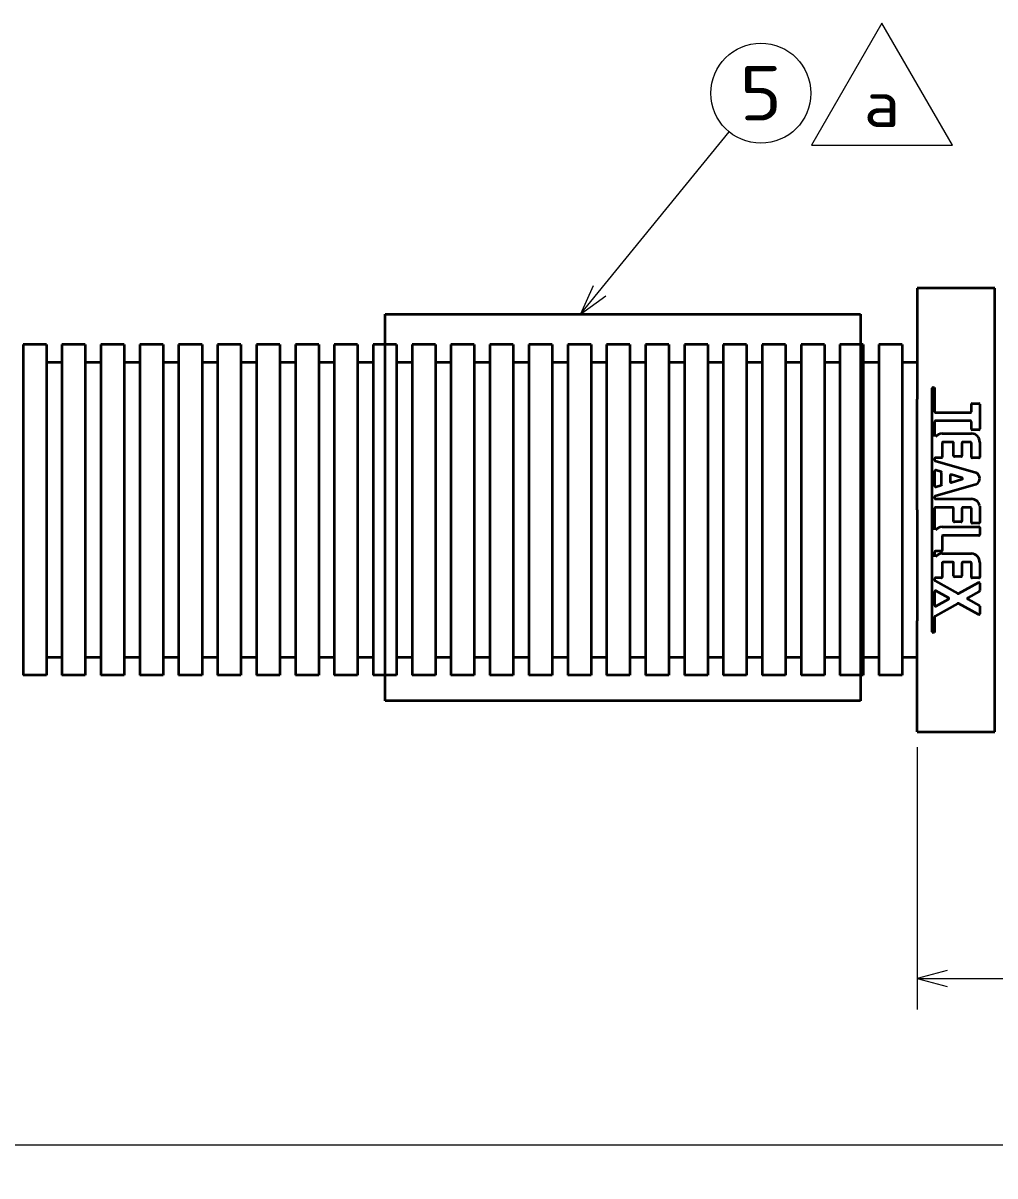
# Model space of a CAD drawing. Extents: x 23 to 472, y 3 to 294.
# Drawn here: x 220.9 to 283.4, y 169.5 to 243.6 of the extents above; entities that cross this region are included whole.
import ezdxf
from ezdxf.enums import TextEntityAlignment as Align

# ---------------------------------------------------------------- set-up
doc = ezdxf.new("R2010")
doc.units = 0
doc.layers.get('0').update_dxf_attribs({"lineweight": 13})
doc.styles.get("Standard").update_dxf_attribs({"font": 'isocp.shx'})
doc.dimstyles.get("Standard").update_dxf_attribs({"dimtxt": 2.5, "dimasz": 2.5, "dimexe": 1.25, "dimexo": 0.625, "dimtad": 1, "dimcen": 2.5, "dimadec": 0, "dimazin": 0, "dimtfac": 1, "dimtmove": 0, "dimatfit": 0, "dimfxl": 0, "dimarcsym": 0})

# ---------------------------------------------------------------- blocks, each defined once
blk = doc.blocks.new('*D')
at = {"color": 7, "lineweight": 13}
for p, q in [((369.263, 239.553), (395.349, 194.212)), ((363.234, 234.837), (397.923, 198.622))]:
    blk.add_line(p, q, dxfattribs=at)
at = {"color": 34, "lineweight": 13, "ltscale": 0.415699}
blk.add_line((121.028, 197.011), (121.028, 180.383), dxfattribs=at)
at = {"color": 34, "lineweight": 13, "ltscale": 0.421525}
blk.add_line((278.401, 197.011), (278.401, 180.15), dxfattribs=at)
at = {"color": 34, "lineweight": 13}
for p, q in [((45.716, 194.074), (45.716, 169.46)), ((353.941, 194.074), (353.941, 169.46)), ((45.716, 182.383), (121.028, 182.383)), ((278.401, 182.15), (353.941, 182.15)), ((45.716, 171.46), (353.941, 171.46))]:
    blk.add_line(p, q, dxfattribs=at)
at = {"color": 34, "lineweight": 13, "ltscale": 0.342256}
blk.add_line((45.716, 194.074), (45.716, 180.383), dxfattribs=at)
at = {"color": 34, "lineweight": 13, "ltscale": 0.348082}
blk.add_line((353.941, 194.074), (353.941, 180.15), dxfattribs=at)
at = {"color": 7, "lineweight": 13}
for points in [[(376.315, 228.334), (374.903, 229.751), (375.418, 227.818)], [(374.039, 224.304), (372.329, 225.341), (373.292, 223.588)], [(396.213, 199.659), (397.923, 198.622), (396.96, 200.375)], [(393.937, 195.629), (395.349, 194.212), (394.834, 196.145)]]:
    blk.add_lwpolyline(points, dxfattribs=at)
at = {"color": 34, "lineweight": 13}
for points in [[(47.647, 182.901), (45.716, 182.383), (47.647, 181.866)], [(119.096, 181.866), (121.028, 182.383), (119.096, 182.901)], [(280.332, 182.668), (278.401, 182.15), (280.332, 181.633)], [(352.01, 181.633), (353.941, 182.15), (352.01, 182.668)], [(47.647, 171.978), (45.716, 171.46), (47.647, 170.943)], [(352.01, 170.943), (353.941, 171.46), (352.01, 171.978)]]:
    blk.add_lwpolyline(points, dxfattribs=at)
at = {"color": 7, "lineweight": 13}
for s, rotation, p, p2 in [('%%c', 299.91295, (370.13, 240.052), (371.377, 237.885)), ('82', 299.91295, (371.875, 237.018), (374.062, 233.217)), ('%%c', 313.76692, (363.956, 235.528), (365.685, 233.723)), ('74', 313.76692, (366.377, 233.001), (369.41, 229.834))]:
    blk.add_text(s, height=2.5, rotation=rotation, dxfattribs=at).set_placement(p, p2, align=Align.FIT)
at = {"color": 34, "lineweight": 13}
for s, height, p, p2 in [('155', 3.5, (74.21, 183.383), (83.768, 183.383)), ('/[6.3]', 3.5, (93.533, 183.383), (107.906, 183.383)), ('/[6.3]', 3.5, (326.333, 183.15), (340.705, 183.15)), ('%%p50', 2.45, (85.868, 183.908), (92.533, 183.908)), ('155', 3.5, (307.009, 183.15), (316.567, 183.15)), ('%%p50', 2.45, (318.667, 183.675), (325.333, 183.675)), ('"L"', 3.5, (194.441, 172.46), (202.031, 172.46)), ('%%p50', 2.45, (204.131, 172.985), (210.797, 172.985))]:
    blk.add_text(s, height=height, dxfattribs=at).set_placement(p, p2, align=Align.FIT)
blk = doc.blocks.new('BLOCK4514')
at = {"color": 7, "lineweight": 13}
blk.add_lwpolyline([(-147.07, 46.9), (-128.95, 46.9), (-138.01, 62.59)], close=True, dxfattribs=at)
blk.add_text('a', height=6, dxfattribs=at).set_placement((-140.34, 49.22), (-135.68, 49.22), align=Align.FIT)
blk = doc.blocks.new('BLOCK4530')
at = {"color": 7, "lineweight": 13}
blk.add_line((-176.76, 25.17), (-157.64, 48.59), dxfattribs=at)
blk.add_lwpolyline([(-175.12, 28.82), (-176.76, 25.17), (-173.51, 27.51)], dxfattribs=at)
blk.add_circle((-153.57, 53.57), 6.43, dxfattribs=at)
blk.add_text('5', height=7, dxfattribs=at).set_placement((-156.29, 50.07), (-150.85, 50.07), align=Align.FIT)
blk = doc.blocks.new('BLOCK4531')
at = {"color": 7, "lineweight": 35, "ltscale": 0.25}
for p, q in [((-123.48, 28.5), (-133.48, 28.5)), ((-133.48, -28.5), (-123.48, -28.5))]:
    blk.add_line(p, q, dxfattribs=at)
at = {"color": 7, "lineweight": 35, "ltscale": 0.35625}
for p, q in [((-133.48, 28.5), (-133.48, 14.25)), ((-123.48, 14.25), (-123.48, 28.5)), ((-133.48, 0), (-133.48, 14.25)), ((-123.48, 0), (-123.48, 14.25)), ((-133.48, 0), (-133.48, -14.25)), ((-133.48, -28.5), (-133.48, -14.25))]:
    blk.add_line(p, q, dxfattribs=at)
at = {"color": 7, "lineweight": 35, "ltscale": 0.276555}
for p, q in [((-248.4, 21.25), (-248.4, 10.19)), ((-245.4, 21.25), (-245.4, 10.19)), ((-243.4, 21.25), (-243.4, 10.19)), ((-240.4, 21.25), (-240.4, 10.19)), ((-238.4, 21.25), (-238.4, 10.19)), ((-235.4, 21.25), (-235.4, 10.19)), ((-233.4, 21.25), (-233.4, 10.19)), ((-230.4, 21.25), (-230.4, 10.19)), ((-228.4, 21.25), (-228.4, 10.19)), ((-225.4, 21.25), (-225.4, 10.19)), ((-223.4, 21.25), (-223.4, 10.19)), ((-220.4, 21.25), (-220.4, 10.19)), ((-218.4, 21.25), (-218.4, 10.19)), ((-215.4, 21.25), (-215.4, 10.19)), ((-213.4, 21.25), (-213.4, 10.19)), ((-210.4, 21.25), (-210.4, 10.19)), ((-208.4, 21.25), (-208.4, 10.19)), ((-205.4, 21.25), (-205.4, 10.19)), ((-203.4, 21.25), (-203.4, 10.19)), ((-200.4, 21.25), (-200.4, 10.19)), ((-198.4, 21.25), (-198.4, 10.19)), ((-195.4, 21.25), (-195.4, 10.19)), ((-193.4, 21.25), (-193.4, 10.19)), ((-190.4, 21.25), (-190.4, 10.19)), ((-188.4, 21.25), (-188.4, 10.19)), ((-185.4, 21.25), (-185.4, 10.19)), ((-183.4, 21.25), (-183.4, 10.19)), ((-180.4, 21.25), (-180.4, 10.19)), ((-178.4, 21.25), (-178.4, 10.19)), ((-175.4, 21.25), (-175.4, 10.19)), ((-173.4, 21.25), (-173.4, 10.19)), ((-170.4, 21.25), (-170.4, 10.19)), ((-168.4, 21.25), (-168.4, 10.19)), ((-165.4, 21.25), (-165.4, 10.19)), ((-163.4, 21.25), (-163.4, 10.19)), ((-160.4, 21.25), (-160.4, 10.19)), ((-158.4, 21.25), (-158.4, 10.19)), ((-155.4, 21.25), (-155.4, 10.19)), ((-153.4, 21.25), (-153.4, 10.19)), ((-150.4, 21.25), (-150.4, 10.19)), ((-148.4, 21.25), (-148.4, 10.19)), ((-145.4, 21.25), (-145.4, 10.19)), ((-143.4, 21.25), (-143.4, 10.19)), ((-140.4, 21.25), (-140.4, 10.19)), ((-138.4, 21.25), (-138.4, 10.19)), ((-135.4, 21.25), (-135.4, 10.19))]:
    blk.add_line(p, q, dxfattribs=at)
at = {"color": 7, "lineweight": 35, "ltscale": 0.075}
for p, q in [((-245.4, 21.25), (-248.4, 21.25)), ((-240.4, 21.25), (-243.4, 21.25)), ((-235.4, 21.25), (-238.4, 21.25)), ((-230.4, 21.25), (-233.4, 21.25)), ((-225.4, 21.25), (-228.4, 21.25)), ((-220.4, 21.25), (-223.4, 21.25)), ((-215.4, 21.25), (-218.4, 21.25)), ((-210.4, 21.25), (-213.4, 21.25)), ((-205.4, 21.25), (-208.4, 21.25)), ((-200.4, 21.25), (-203.4, 21.25)), ((-195.4, 21.25), (-198.4, 21.25)), ((-190.4, 21.25), (-193.4, 21.25)), ((-185.4, 21.25), (-188.4, 21.25)), ((-180.4, 21.25), (-183.4, 21.25)), ((-175.4, 21.25), (-178.4, 21.25)), ((-170.4, 21.25), (-173.4, 21.25)), ((-165.4, 21.25), (-168.4, 21.25)), ((-160.4, 21.25), (-163.4, 21.25)), ((-155.4, 21.25), (-158.4, 21.25)), ((-150.4, 21.25), (-153.4, 21.25)), ((-145.4, 21.25), (-148.4, 21.25)), ((-140.4, 21.25), (-143.4, 21.25)), ((-135.4, 21.25), (-138.4, 21.25)), ((-245.4, -21.25), (-248.4, -21.25)), ((-240.4, -21.25), (-243.4, -21.25)), ((-235.4, -21.25), (-238.4, -21.25)), ((-230.4, -21.25), (-233.4, -21.25)), ((-225.4, -21.25), (-228.4, -21.25)), ((-220.4, -21.25), (-223.4, -21.25)), ((-215.4, -21.25), (-218.4, -21.25)), ((-210.4, -21.25), (-213.4, -21.25)), ((-205.4, -21.25), (-208.4, -21.25)), ((-200.4, -21.25), (-203.4, -21.25)), ((-195.4, -21.25), (-198.4, -21.25)), ((-190.4, -21.25), (-193.4, -21.25)), ((-185.4, -21.25), (-188.4, -21.25)), ((-180.4, -21.25), (-183.4, -21.25)), ((-175.4, -21.25), (-178.4, -21.25)), ((-170.4, -21.25), (-173.4, -21.25)), ((-165.4, -21.25), (-168.4, -21.25)), ((-160.4, -21.25), (-163.4, -21.25)), ((-155.4, -21.25), (-158.4, -21.25)), ((-150.4, -21.25), (-153.4, -21.25)), ((-145.4, -21.25), (-148.4, -21.25)), ((-140.4, -21.25), (-143.4, -21.25)), ((-135.4, -21.25), (-138.4, -21.25))]:
    blk.add_line(p, q, dxfattribs=at)
at = {"color": 7, "lineweight": 35, "ltscale": 0.05}
for p, q in [((-243.4, 18.95), (-245.4, 18.95)), ((-238.4, 18.95), (-240.4, 18.95)), ((-233.4, 18.95), (-235.4, 18.95)), ((-228.4, 18.95), (-230.4, 18.95)), ((-223.4, 18.95), (-225.4, 18.95)), ((-218.4, 18.95), (-220.4, 18.95)), ((-213.4, 18.95), (-215.4, 18.95)), ((-208.4, 18.95), (-210.4, 18.95)), ((-203.4, 18.95), (-205.4, 18.95)), ((-198.4, 18.95), (-200.4, 18.95)), ((-193.4, 18.95), (-195.4, 18.95)), ((-188.4, 18.95), (-190.4, 18.95)), ((-183.4, 18.95), (-185.4, 18.95)), ((-178.4, 18.95), (-180.4, 18.95)), ((-173.4, 18.95), (-175.4, 18.95)), ((-168.4, 18.95), (-170.4, 18.95)), ((-163.4, 18.95), (-165.4, 18.95)), ((-158.4, 18.95), (-160.4, 18.95)), ((-153.4, 18.95), (-155.4, 18.95)), ((-148.4, 18.95), (-150.4, 18.95)), ((-143.4, 18.95), (-145.4, 18.95)), ((-138.4, 18.95), (-140.4, 18.95)), ((-243.4, -18.95), (-245.4, -18.95)), ((-238.4, -18.95), (-240.4, -18.95)), ((-233.4, -18.95), (-235.4, -18.95)), ((-228.4, -18.95), (-230.4, -18.95)), ((-223.4, -18.95), (-225.4, -18.95)), ((-218.4, -18.95), (-220.4, -18.95)), ((-213.4, -18.95), (-215.4, -18.95)), ((-208.4, -18.95), (-210.4, -18.95)), ((-203.4, -18.95), (-205.4, -18.95)), ((-198.4, -18.95), (-200.4, -18.95)), ((-193.4, -18.95), (-195.4, -18.95)), ((-188.4, -18.95), (-190.4, -18.95)), ((-183.4, -18.95), (-185.4, -18.95)), ((-178.4, -18.95), (-180.4, -18.95)), ((-173.4, -18.95), (-175.4, -18.95)), ((-168.4, -18.95), (-170.4, -18.95)), ((-163.4, -18.95), (-165.4, -18.95)), ((-158.4, -18.95), (-160.4, -18.95)), ((-153.4, -18.95), (-155.4, -18.95)), ((-148.4, -18.95), (-150.4, -18.95)), ((-143.4, -18.95), (-145.4, -18.95)), ((-138.4, -18.95), (-140.4, -18.95))]:
    blk.add_line(p, q, dxfattribs=at)
at = {"color": 7, "lineweight": 35, "ltscale": 0.047972}
for p, q in [((-133.48, 18.95), (-135.4, 18.95)), ((-133.48, -18.95), (-135.4, -18.95))]:
    blk.add_line(p, q, dxfattribs=at)
at = {"color": 7, "lineweight": 35, "ltscale": 0.39117}
for p, q in [((-131.53, 0), (-131.53, 15.65)), ((-131.53, -15.65), (-131.53, 0))]:
    blk.add_line(p, q, dxfattribs=at)
at = {"color": 7, "lineweight": 35, "ltscale": 0.00492}
for p, q in [((-131.42, 15.75), (-131.23, 15.75)), ((-131.23, -15.75), (-131.42, -15.75))]:
    blk.add_line(p, q, dxfattribs=at)
at = {"color": 7, "lineweight": 35, "ltscale": 0.078037}
blk.add_line((-131.23, 15.75), (-131.23, 12.63), dxfattribs=at)
at = {"color": 7, "lineweight": 35, "ltscale": 0.023863}
blk.add_line((-126.51, 12.63), (-126.51, 13.58), dxfattribs=at)
at = {"color": 7, "lineweight": 35, "ltscale": 0.021713}
for p, q in [((-126.41, 13.69), (-125.54, 13.69)), ((-125.54, 10.32), (-126.41, 10.32)), ((-125.54, 6.7), (-126.41, 6.7)), ((-125.54, -1.69), (-126.41, -1.69)), ((-125.54, -8.74), (-126.41, -8.74))]:
    blk.add_line(p, q, dxfattribs=at)
at = {"color": 7, "lineweight": 35, "ltscale": 0.079112}
blk.add_line((-125.44, 13.58), (-125.44, 10.42), dxfattribs=at)
at = {"color": 7, "lineweight": 35, "ltscale": 0.112649}
for p, q in [((-131.12, 12.53), (-126.62, 12.53)), ((-126.62, 11.45), (-131.12, 11.45))]:
    blk.add_line(p, q, dxfattribs=at)
at = {"color": 7, "lineweight": 35, "ltscale": 0.047866}
blk.add_line((-131.23, 11.35), (-131.23, 9.43), dxfattribs=at)
at = {"color": 7, "lineweight": 35, "ltscale": 0.023218}
blk.add_line((-126.51, 10.42), (-126.51, 11.35), dxfattribs=at)
at = {"color": 7, "lineweight": 35}
for p, q in [((-248.4, 10.19), (-248.4, -21.25)), ((-245.4, 10.19), (-245.4, -21.25)), ((-243.4, 10.19), (-243.4, -21.25)), ((-240.4, 10.19), (-240.4, -21.25)), ((-238.4, 10.19), (-238.4, -21.25)), ((-235.4, 10.19), (-235.4, -21.25)), ((-233.4, 10.19), (-233.4, -21.25)), ((-230.4, 10.19), (-230.4, -21.25)), ((-228.4, 10.19), (-228.4, -21.25)), ((-225.4, 10.19), (-225.4, -21.25)), ((-223.4, 10.19), (-223.4, -21.25)), ((-220.4, 10.19), (-220.4, -21.25)), ((-218.4, 10.19), (-218.4, -21.25)), ((-215.4, 10.19), (-215.4, -21.25)), ((-213.4, 10.19), (-213.4, -21.25)), ((-210.4, 10.19), (-210.4, -21.25)), ((-208.4, 10.19), (-208.4, -21.25)), ((-205.4, 10.19), (-205.4, -21.25)), ((-203.4, 10.19), (-203.4, -21.25)), ((-200.4, 10.19), (-200.4, -21.25)), ((-198.4, 10.19), (-198.4, -21.25)), ((-195.4, 10.19), (-195.4, -21.25)), ((-193.4, 10.19), (-193.4, -21.25)), ((-190.4, 10.19), (-190.4, -21.25)), ((-188.4, 10.19), (-188.4, -21.25)), ((-185.4, 10.19), (-185.4, -21.25)), ((-183.4, 10.19), (-183.4, -21.25)), ((-180.4, 10.19), (-180.4, -21.25)), ((-178.4, 10.19), (-178.4, -21.25)), ((-175.4, 10.19), (-175.4, -21.25)), ((-173.4, 10.19), (-173.4, -21.25)), ((-170.4, 10.19), (-170.4, -21.25)), ((-168.4, 10.19), (-168.4, -21.25)), ((-165.4, 10.19), (-165.4, -21.25)), ((-163.4, 10.19), (-163.4, -21.25)), ((-160.4, 10.19), (-160.4, -21.25)), ((-158.4, 10.19), (-158.4, -21.25)), ((-155.4, 10.19), (-155.4, -21.25)), ((-153.4, 10.19), (-153.4, -21.25)), ((-150.4, 10.19), (-150.4, -21.25)), ((-148.4, 10.19), (-148.4, -21.25)), ((-145.4, 10.19), (-145.4, -21.25)), ((-143.4, 10.19), (-143.4, -21.25)), ((-140.4, 10.19), (-140.4, -21.25)), ((-138.4, 10.19), (-138.4, -21.25)), ((-135.4, 10.19), (-135.4, -21.25)), ((-123.48, -28.5), (-123.48, 0))]:
    blk.add_line(p, q, dxfattribs=at)
at = {"color": 7, "lineweight": 35, "ltscale": 0.094313}
for p, q in [((-130.26, 9.83), (-126.49, 9.83)), ((-130.26, -5.61), (-126.49, -5.61))]:
    blk.add_line(p, q, dxfattribs=at)
at = {"color": 7, "lineweight": 35, "ltscale": 0.045575}
for p, q in [((-130.26, 8.63), (-130.26, 6.81)), ((-126.51, 6.81), (-126.51, 8.63)), ((-130.26, -6.81), (-130.26, -8.64)), ((-126.51, -8.64), (-126.51, -6.81))]:
    blk.add_line(p, q, dxfattribs=at)
at = {"color": 7, "lineweight": 35, "ltscale": 0.031387}
for p, q in [((-128.9, 8.73), (-130.16, 8.73)), ((-128.9, -6.71), (-130.16, -6.71))]:
    blk.add_line(p, q, dxfattribs=at)
at = {"color": 7, "lineweight": 35, "ltscale": 0.041491}
for p, q in [((-128.8, 6.97), (-128.8, 8.63)), ((-127.72, 8.63), (-127.72, 6.97)), ((-128.8, -8.47), (-128.8, -6.81)), ((-127.72, -6.81), (-127.72, -8.47))]:
    blk.add_line(p, q, dxfattribs=at)
at = {"color": 7, "lineweight": 35, "ltscale": 0.024937}
for p, q in [((-126.62, 8.73), (-127.61, 8.73)), ((-126.62, 0.33), (-127.61, 0.33)), ((-126.62, -6.71), (-127.61, -6.71))]:
    blk.add_line(p, q, dxfattribs=at)
at = {"color": 7, "lineweight": 35, "ltscale": 0.047457}
for p, q in [((-125.44, 8.71), (-125.44, 6.81)), ((-125.44, -6.74), (-125.44, -8.64))]:
    blk.add_line(p, q, dxfattribs=at)
at = {"color": 7, "lineweight": 35, "ltscale": 0.004885}
blk.add_line((-131.23, 6.6), (-131.23, 6.41), dxfattribs=at)
at = {"color": 7, "lineweight": 35, "ltscale": 0.135721}
for p, q in [((-131.15, 6.31), (-125.93, 4.8)), ((-125.93, 3.27), (-131.15, 1.77))]:
    blk.add_line(p, q, dxfattribs=at)
at = {"color": 7, "lineweight": 35, "ltscale": 0.018918}
for p, q in [((-130.37, 6.7), (-131.12, 6.7)), ((-130.37, -5.3), (-131.12, -5.3)), ((-130.37, -8.74), (-131.12, -8.74))]:
    blk.add_line(p, q, dxfattribs=at)
at = {"color": 7, "lineweight": 35, "ltscale": 0.021928}
for p, q in [((-127.82, 6.87), (-128.7, 6.87)), ((-127.82, -1.53), (-128.7, -1.53)), ((-127.82, -8.58), (-128.7, -8.58))]:
    blk.add_line(p, q, dxfattribs=at)
at = {"color": 7, "lineweight": 35, "ltscale": 0.048555}
blk.add_line((-131.23, 5.01), (-131.23, 3.07), dxfattribs=at)
at = {"color": 7, "lineweight": 35, "ltscale": 0.017898}
for p, q in [((-130.41, 4.91), (-131.09, 5.11)), ((-131.09, 2.97), (-130.41, 3.17))]:
    blk.add_line(p, q, dxfattribs=at)
at = {"color": 7, "lineweight": 35, "ltscale": 0.038647}
blk.add_line((-130.33, 3.27), (-130.33, 4.81), dxfattribs=at)
at = {"color": 7, "lineweight": 35, "ltscale": 0.036257}
for p, q in [((-127.72, 4.14), (-129.12, 4.54)), ((-129.12, 3.54), (-127.72, 3.94))]:
    blk.add_line(p, q, dxfattribs=at)
at = {"color": 7, "lineweight": 35, "ltscale": 0.020071}
blk.add_line((-129.25, 4.44), (-129.25, 3.64), dxfattribs=at)
at = {"color": 7, "lineweight": 35, "ltscale": 0.003651}
blk.add_line((-131.23, 1.67), (-131.23, 1.52), dxfattribs=at)
at = {"color": 7, "lineweight": 35, "ltscale": 0.005714}
for p, q in [((-131.23, 0.23), (-131.23, 0)), ((-128.8, 0), (-128.8, 0.23)), ((-127.72, 0.23), (-127.72, 0)), ((-126.51, 0), (-126.51, 0.23))]:
    blk.add_line(p, q, dxfattribs=at)
at = {"color": 7, "lineweight": 35, "ltscale": 0.115228}
blk.add_line((-131.12, 1.42), (-126.51, 1.42), dxfattribs=at)
at = {"color": 7, "lineweight": 35, "ltscale": 0.055464}
blk.add_line((-128.9, 0.33), (-131.12, 0.33), dxfattribs=at)
at = {"color": 7, "lineweight": 35, "ltscale": 0.012748}
blk.add_line((-125.44, 0.51), (-125.44, 0), dxfattribs=at)
at = {"color": 7, "lineweight": 35, "ltscale": 0.064294}
blk.add_line((-131.23, 0), (-131.23, -2.57), dxfattribs=at)
at = {"color": 7, "lineweight": 35, "ltscale": 0.035777}
for p, q in [((-128.8, -1.43), (-128.8, 0)), ((-127.72, 0), (-127.72, -1.43))]:
    blk.add_line(p, q, dxfattribs=at)
at = {"color": 7, "lineweight": 35, "ltscale": 0.039646}
for p, q in [((-126.51, -1.59), (-126.51, 0)), ((-125.44, 0), (-125.44, -1.59))]:
    blk.add_line(p, q, dxfattribs=at)
at = {"color": 7, "lineweight": 35, "ltscale": 0.118023}
blk.add_line((-130.26, -2.17), (-125.54, -2.17), dxfattribs=at)
at = {"color": 7, "lineweight": 35, "ltscale": 0.022358}
blk.add_line((-125.44, -2.27), (-125.44, -3.17), dxfattribs=at)
at = {"color": 7, "lineweight": 35, "ltscale": 0.045574}
blk.add_line((-130.26, -3.37), (-130.26, -5.2), dxfattribs=at)
at = {"color": 7, "lineweight": 35, "ltscale": 0.115443}
blk.add_line((-125.54, -3.27), (-130.16, -3.27), dxfattribs=at)
at = {"color": 7, "lineweight": 35, "ltscale": 0.015189}
blk.add_line((-131.23, -5.4), (-131.23, -6.01), dxfattribs=at)
at = {"color": 7, "lineweight": 35, "ltscale": 0.004054}
blk.add_line((-131.23, -8.84), (-131.23, -9.01), dxfattribs=at)
at = {"color": 7, "lineweight": 35, "ltscale": 0.083928}
blk.add_line((-131.17, -9.1), (-128.25, -10.75), dxfattribs=at)
at = {"color": 7, "lineweight": 35, "ltscale": 0.07319}
for p, q in [((-128.15, -10.75), (-125.59, -9.32)), ((-125.59, -13.43), (-128.15, -12.01))]:
    blk.add_line(p, q, dxfattribs=at)
at = {"color": 7, "lineweight": 35, "ltscale": 0.024137}
for p, q in [((-125.44, -9.41), (-125.44, -10.37)), ((-125.44, -12.38), (-125.44, -13.34))]:
    blk.add_line(p, q, dxfattribs=at)
at = {"color": 7, "lineweight": 35, "ltscale": 0.044207}
blk.add_line((-131.23, -10.49), (-131.23, -12.26), dxfattribs=at)
at = {"color": 7, "lineweight": 35, "ltscale": 0.046054}
for p, q in [((-129.46, -11.29), (-131.07, -10.4)), ((-131.07, -12.35), (-129.46, -11.47))]:
    blk.add_line(p, q, dxfattribs=at)
at = {"color": 7, "lineweight": 35, "ltscale": 0.042172}
for p, q in [((-125.49, -10.46), (-126.96, -11.29)), ((-126.96, -11.47), (-125.49, -12.29))]:
    blk.add_line(p, q, dxfattribs=at)
at = {"color": 7, "lineweight": 35, "ltscale": 0.083954}
blk.add_line((-128.25, -12.01), (-131.17, -13.66), dxfattribs=at)
at = {"color": 7, "lineweight": 35, "ltscale": 0.050088}
blk.add_line((-131.23, -13.75), (-131.23, -15.75), dxfattribs=at)
at = {"color": 7, "lineweight": 35}
for centre, radius, start, end in [((-131.42, 15.65), 0.105, 90.9442, 179.2524), ((-126.41, 13.58), 0.104, 90.4053, 179.7354), ((-125.54, 13.58), 0.104, 0.3493, 89.535), ((-131.12, 12.63), 0.104, 180.1379, 269.7399), ((-126.62, 12.63), 0.104, 270.3151, 359.7827), ((-131.12, 11.35), 0.103, 90.1652, 179.9081), ((-126.62, 11.35), 0.103, 0.0277, 89.8757), ((-126.41, 10.42), 0.103, 180.025, 269.9123), ((-125.54, 10.42), 0.103, 270.1027, 359.9767), ((-130.28, 8.77), 1.06, 89.266, 143.5202), ((-126.55, 8.73), 1.11, 358.9549, 86.9509), ((-130.16, 8.63), 0.103, 90.0244, 180.0096), ((-128.9, 8.63), 0.103, 359.9447, 89.9983), ((-127.61, 8.63), 0.103, 90.0244, 180.0096), ((-126.62, 8.63), 0.103, 359.9447, 89.9983), ((-131.12, 6.6), 0.103, 89.9855, 180.0244), ((-131.12, 6.41), 0.103, 180.0101, 253.8922), ((-130.37, 6.81), 0.103, 269.9734, 0.0676), ((-128.7, 6.97), 0.103, 179.9593, 270.0208), ((-127.82, 6.97), 0.103, 269.9743, 0.0684), ((-126.41, 6.81), 0.103, 179.9593, 270.0227), ((-125.54, 6.81), 0.103, 269.9734, 0.0676), ((-131.12, 5.01), 0.103, 73.9315, 180), ((-130.43, 4.81), 0.103, 0, 73.9315), ((-129.14, 4.44), 0.103, 73.9315, 180), ((-126.28, 4.04), 0.839, 360, 65.8798), ((-131.12, 3.07), 0.103, 180, 286.0685), ((-130.43, 3.27), 0.103, 286.0685, 360), ((-129.14, 3.64), 0.103, 180, 286.0685), ((-127.75, 4.04), 0.103, 286.0685, 73.9315), ((-126.28, 4.04), 0.84, 294.1417, 314.1069), ((-126.27, 4.04), 0.831, 313.8052, 0.1811), ((-131.12, 1.67), 0.103, 106.0591, 180.0031), ((-131.12, 1.52), 0.103, 179.9478, 270.0446), ((-131.12, 0.23), 0.103, 89.9363, 180.0477), ((-128.9, 0.23), 0.103, 359.9497, 90.05), ((-127.61, 0.23), 0.103, 89.9363, 180.0477), ((-126.62, 0.23), 0.103, 359.9497, 90.05), ((-126.5, 0.35), 1.07, 8.7095, 90.6739), ((-128.7, -1.43), 0.103, 179.9507, 270.058), ((-127.82, -1.43), 0.103, 269.9556, 0.0518), ((-130.28, -3.23), 1.06, 89.233, 143.5464), ((-126.41, -1.59), 0.103, 179.9506, 270.0578), ((-125.54, -1.59), 0.103, 269.9558, 0.0519), ((-125.54, -2.27), 0.103, 359.9499, 90.0621), ((-130.16, -3.37), 0.103, 89.9409, 180.0516), ((-125.54, -3.17), 0.103, 269.9596, 0.0538), ((-131.12, -5.4), 0.103, 89.9514, 180.0541), ((-130.28, -6.67), 1.06, 89.2348, 143.5473), ((-130.37, -5.2), 0.103, 269.9665, 0.0597), ((-126.55, -6.72), 1.11, 358.955, 86.98), ((-130.16, -6.81), 0.103, 89.9875, 180.0244), ((-128.9, -6.81), 0.103, 359.9411, 90.0238), ((-127.61, -6.81), 0.103, 89.9875, 180.0244), ((-126.62, -6.81), 0.103, 359.9411, 90.0238), ((-131.12, -8.84), 0.103, 90.0281, 180.0086), ((-130.37, -8.64), 0.103, 270.0166, 0.0407), ((-128.7, -8.47), 0.103, 180.0046, 269.9637), ((-127.82, -8.47), 0.103, 270.0141, 0.0409), ((-126.41, -8.64), 0.103, 180.0061, 269.9599), ((-125.54, -8.64), 0.103, 270.0166, 0.0407), ((-131.12, -9.01), 0.103, 180.0198, 241.1054), ((-125.54, -9.41), 0.103, 0.0932, 119.0534), ((-125.54, -10.37), 0.103, 299.2536, 359.98), ((-131.12, -10.49), 0.103, 61.3178, 180), ((-129.51, -11.38), 0.103, 298.6822, 61.3178), ((-128.2, -10.66), 0.103, 240.5774, 299.1975), ((-126.91, -11.38), 0.102, 119.0029, 241.0635), ((-131.12, -12.26), 0.103, 180, 298.6822), ((-128.2, -12.1), 0.103, 60.7885, 119.4305), ((-125.54, -12.38), 0.103, 0.0157, 60.7427), ((-131.12, -13.75), 0.103, 119.486, 179.9831), ((-125.54, -13.34), 0.104, 241.4749, 359.4215), ((-131.42, -15.65), 0.105, 180.7859, 269.0266)]:
    blk.add_arc(centre, radius, start, end, dxfattribs=at)

msp = doc.modelspace()

# ---------------------------------------------------------------- linework, layer by layer
at = {"color": 7, "lineweight": 35}
for p, q in [((244.2053, 224.848), (274.7697, 224.848)), ((244.2053, 199.9862), (244.2053, 224.848)), ((274.7697, 224.848), (274.7697, 199.9862)), ((274.7697, 199.9862), (244.2053, 199.9862))]:
    msp.add_line(p, q, dxfattribs=at)

# ---------------------------------------------------------------- block references
at = {"lineweight": 0, "xscale": 0.5, "yscale": 0.5, "zscale": 0.5}
for name in ['BLOCK4514', 'BLOCK4530', 'BLOCK4531']:
    msp.add_blockref(name, (345.1414, 212.2613), dxfattribs=at)

# ---------------------------------------------------------------- dimensions: what is measured, and where the dimension line sits
at = {"color": 0, "lineweight": 0}
for base, p1, p2, middle in [((353.9414, 182.1503), (278.4006, 198.0113), (353.9414, 195.0736), (323.8572, 182.1503)), ((121.0279, 182.3834), (45.7156, 195.0736), (121.0279, 198.0113), (91.058, 182.3834))]:
    dim = msp.add_linear_dim(base=base, p1=p1, p2=p2, angle=359.998092, text='155{}{%%p50}/[6.3]', dimstyle='Standard', override={"dimlfac": 2, "dimtol": 0, "dimlim": 0, "dimtp": 50, "dimtm": 50}, dxfattribs=at)
    dim.commit()
    dim.dimension.update_dxf_attribs({"geometry": '*D', "text_midpoint": middle, "dimtype": 160})
for p1, p2, middle in [((395.349, 194.2124), (374.903, 229.7505), (371.2293, 236.1359)), ((397.923, 198.6215), (372.3291, 225.3414), (365.9609, 231.9897))]:
    dim = msp.add_diameter_dim_2p(p1=p1, p2=p2, dimstyle='Standard', override={"dimlfac": 2}, dxfattribs=at)
    dim.commit()
    dim.dimension.update_dxf_attribs({"geometry": '*D', "text_midpoint": middle, "dimtype": 163})

doc.saveas('drawing.dxf')
